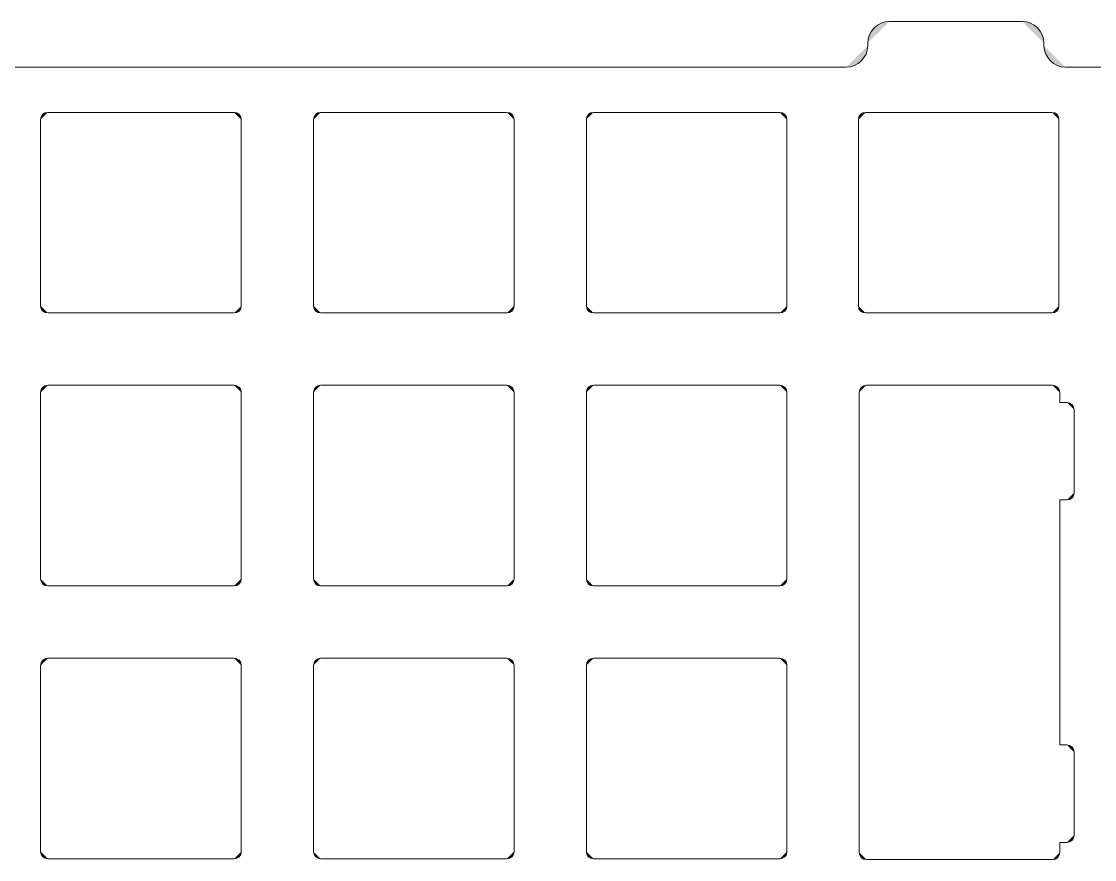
# Model space of a CAD drawing. Extents: x 173 to 988, y 261 to 653.
# Drawn here: x 340.8 to 553.2, y 486.9 to 652.7 of the extents above; entities that cross this region are included whole.
import ezdxf

# ---------------------------------------------------------------- set-up
doc = ezdxf.new("R2010")
doc.units = 0
doc.header["$MEASUREMENT"] = 0
doc.layers.add('Layer 1', color=7, linetype='Continuous', lineweight=0)

# ---------------------------------------------------------------- blocks, each defined once
blk = doc.blocks.new('Block_1')
at = {"layer": 'Layer 1', "true_color": 0x2f2d31, "transparency": 33554687}
h = blk.add_hatch(color=250, dxfattribs=at)
h.dxf.hatch_style = 2
edge = h.paths.add_edge_path()
edge.add_spline(control_points=[(512.56, 652.72), (510.29, 652.72), (508.31, 650.73), (508.31, 648.47)], knot_values=[0, 0, 0, 0, 1, 1, 1, 1], degree=3, periodic=0)
edge.add_line((508.31, 648.47), (512.56, 652.72))
h = blk.add_hatch(color=250, dxfattribs=at)
h.dxf.hatch_style = 2
edge = h.paths.add_edge_path()
edge.add_spline(control_points=[(538.92, 652.72), (538.92, 652.72), (512.56, 652.72), (512.56, 652.72)], knot_values=[0, 0, 0, 0, 1, 1, 1, 1], degree=3, periodic=0)
edge.add_line((512.56, 652.72), (538.92, 652.72))
h = blk.add_hatch(color=250, dxfattribs=at)
h.dxf.hatch_style = 2
edge = h.paths.add_edge_path()
edge.add_spline(control_points=[(543.17, 648.47), (543.17, 650.73), (541.19, 652.72), (538.92, 652.72)], knot_values=[0, 0, 0, 0, 1, 1, 1, 1], degree=3, periodic=0)
edge.add_line((538.92, 652.72), (543.17, 648.47))
h = blk.add_hatch(color=250, dxfattribs=at)
h.dxf.hatch_style = 2
edge = h.paths.add_edge_path()
edge.add_spline(control_points=[(504.05, 643.65), (506.32, 643.65), (508.31, 645.63), (508.31, 647.9)], knot_values=[0, 0, 0, 0, 1, 1, 1, 1], degree=3, periodic=0)
edge.add_line((508.31, 647.9), (504.05, 643.65))
h = blk.add_hatch(color=250, dxfattribs=at)
h.dxf.hatch_style = 2
edge = h.paths.add_edge_path()
edge.add_spline(control_points=[(508.31, 648.47), (508.31, 648.47), (508.31, 647.9), (508.31, 647.9)], knot_values=[0, 0, 0, 0, 1, 1, 1, 1], degree=3, periodic=0)
edge.add_line((508.31, 647.9), (508.31, 648.47))
h = blk.add_hatch(color=250, dxfattribs=at)
h.dxf.hatch_style = 2
edge = h.paths.add_edge_path()
edge.add_spline(control_points=[(543.17, 647.9), (543.17, 647.9), (543.17, 648.47), (543.17, 648.47)], knot_values=[0, 0, 0, 0, 1, 1, 1, 1], degree=3, periodic=0)
edge.add_line((543.17, 648.47), (543.17, 647.9))
h = blk.add_hatch(color=250, dxfattribs=at)
h.dxf.hatch_style = 2
edge = h.paths.add_edge_path()
edge.add_spline(control_points=[(543.17, 647.9), (543.17, 645.63), (545.16, 643.65), (547.42, 643.65)], knot_values=[0, 0, 0, 0, 1, 1, 1, 1], degree=3, periodic=0)
edge.add_line((547.42, 643.65), (543.17, 647.9))
at = {"layer": 'Layer 1', "color": 250, "lineweight": 20, "true_color": 0x2f2d31}
for points in [[(512.56, 652.72), (510.29, 652.72), (508.31, 650.73), (508.31, 648.47)], [(538.92, 652.72), (538.92, 652.72), (512.56, 652.72), (512.56, 652.72)], [(543.17, 648.47), (543.17, 650.73), (541.19, 652.72), (538.92, 652.72)], [(504.05, 643.65), (506.32, 643.65), (508.31, 645.63), (508.31, 647.9)], [(508.31, 648.47), (508.31, 648.47), (508.31, 647.9), (508.31, 647.9)], [(543.17, 647.9), (543.17, 647.9), (543.17, 648.47), (543.17, 648.47)], [(543.17, 647.9), (543.17, 645.63), (545.16, 643.65), (547.42, 643.65)]]:
    blk.add_open_spline(points, degree=3, dxfattribs=at)
blk = doc.blocks.new('Block_2')
at = {"layer": 'Layer 1', "true_color": 0x2f2d31, "transparency": 33554687}
h = blk.add_hatch(color=250, dxfattribs=at)
h.dxf.hatch_style = 2
edge = h.paths.add_edge_path()
edge.add_spline(control_points=[(398.63, 633.3), (398.63, 634.15), (399.19, 634.72), (400.04, 634.72)], knot_values=[0, 0, 0, 0, 1, 1, 1, 1], degree=3, periodic=0)
edge.add_line((400.04, 634.72), (398.63, 633.3))
h = blk.add_hatch(color=250, dxfattribs=at)
h.dxf.hatch_style = 2
edge = h.paths.add_edge_path()
edge.add_spline(control_points=[(400.04, 634.72), (400.04, 634.72), (436.89, 634.72), (436.89, 634.72)], knot_values=[0, 0, 0, 0, 1, 1, 1, 1], degree=3, periodic=0)
edge.add_line((436.89, 634.72), (400.04, 634.72))
h = blk.add_hatch(color=250, dxfattribs=at)
h.dxf.hatch_style = 2
edge = h.paths.add_edge_path()
edge.add_spline(control_points=[(506.47, 633.3), (506.47, 634.15), (507.03, 634.72), (507.88, 634.72)], knot_values=[0, 0, 0, 0, 1, 1, 1, 1], degree=3, periodic=0)
edge.add_line((507.88, 634.72), (506.47, 633.3))
h = blk.add_hatch(color=250, dxfattribs=at)
h.dxf.hatch_style = 2
edge = h.paths.add_edge_path()
edge.add_spline(control_points=[(506.47, 596.45), (506.47, 596.45), (506.47, 633.3), (506.47, 633.3)], knot_values=[0, 0, 0, 0, 1, 1, 1, 1], degree=3, periodic=0)
edge.add_line((506.47, 633.3), (506.47, 596.45))
h = blk.add_hatch(color=250, dxfattribs=at)
h.dxf.hatch_style = 2
edge = h.paths.add_edge_path()
edge.add_spline(control_points=[(454.04, 595.04), (453.18, 595.04), (452.62, 595.6), (452.62, 596.45)], knot_values=[0, 0, 0, 0, 1, 1, 1, 1], degree=3, periodic=0)
edge.add_line((452.62, 596.45), (454.04, 595.04))
h = blk.add_hatch(color=250, dxfattribs=at)
h.dxf.hatch_style = 2
edge = h.paths.add_edge_path()
edge.add_spline(control_points=[(382.9, 580.73), (383.75, 580.73), (384.32, 580.16), (384.32, 579.31)], knot_values=[0, 0, 0, 0, 1, 1, 1, 1], degree=3, periodic=0)
edge.add_line((384.32, 579.31), (382.9, 580.73))
h = blk.add_hatch(color=250, dxfattribs=at)
h.dxf.hatch_style = 2
edge = h.paths.add_edge_path()
edge.add_spline(control_points=[(490.89, 580.73), (491.74, 580.73), (492.3, 580.16), (492.3, 579.31)], knot_values=[0, 0, 0, 0, 1, 1, 1, 1], degree=3, periodic=0)
edge.add_line((492.3, 579.31), (490.89, 580.73))
h = blk.add_hatch(color=250, dxfattribs=at)
h.dxf.hatch_style = 2
edge = h.paths.add_edge_path()
edge.add_spline(control_points=[(506.61, 525.17), (506.61, 525.17), (506.61, 579.31), (506.61, 579.31)], knot_values=[0, 0, 0, 0, 1, 1, 1, 1], degree=3, periodic=0)
edge.add_line((506.61, 579.31), (506.61, 525.17))
h = blk.add_hatch(color=250, dxfattribs=at)
h.dxf.hatch_style = 2
edge = h.paths.add_edge_path()
edge.add_spline(control_points=[(546.3, 558.05), (546.3, 558.05), (546.3, 509.58), (546.3, 509.58)], knot_values=[0, 0, 0, 0, 1, 1, 1, 1], degree=3, periodic=0)
edge.add_line((546.3, 509.58), (546.3, 558.05))
h = blk.add_hatch(color=250, dxfattribs=at)
h.dxf.hatch_style = 2
edge = h.paths.add_edge_path()
edge.add_spline(control_points=[(384.32, 542.46), (384.32, 541.61), (383.75, 541.04), (382.9, 541.04)], knot_values=[0, 0, 0, 0, 1, 1, 1, 1], degree=3, periodic=0)
edge.add_line((382.9, 541.04), (384.32, 542.46))
h = blk.add_hatch(color=250, dxfattribs=at)
h.dxf.hatch_style = 2
edge = h.paths.add_edge_path()
edge.add_spline(control_points=[(452.62, 525.32), (452.62, 526.17), (453.18, 526.73), (454.04, 526.73)], knot_values=[0, 0, 0, 0, 1, 1, 1, 1], degree=3, periodic=0)
edge.add_line((454.04, 526.73), (452.62, 525.32))
h = blk.add_hatch(color=250, dxfattribs=at)
h.dxf.hatch_style = 2
edge = h.paths.add_edge_path()
edge.add_spline(control_points=[(452.62, 488.47), (452.62, 488.47), (452.62, 525.32), (452.62, 525.32)], knot_values=[0, 0, 0, 0, 1, 1, 1, 1], degree=3, periodic=0)
edge.add_line((452.62, 525.32), (452.62, 488.47))
h = blk.add_hatch(color=250, dxfattribs=at)
h.dxf.hatch_style = 2
edge = h.paths.add_edge_path()
edge.add_spline(control_points=[(547.72, 509.58), (548.57, 509.58), (549.13, 509.01), (549.13, 508.16)], knot_values=[0, 0, 0, 0, 1, 1, 1, 1], degree=3, periodic=0)
edge.add_line((549.13, 508.16), (547.72, 509.58))
h = blk.add_hatch(color=250, dxfattribs=at)
h.dxf.hatch_style = 2
edge = h.paths.add_edge_path()
edge.add_spline(control_points=[(400.04, 487.05), (399.19, 487.05), (398.63, 487.62), (398.63, 488.47)], knot_values=[0, 0, 0, 0, 1, 1, 1, 1], degree=3, periodic=0)
edge.add_line((398.63, 488.47), (400.04, 487.05))
at = {"layer": 'Layer 1', "color": 250, "lineweight": 5, "true_color": 0x2f2d31}
for points in [[(398.63, 633.3), (398.63, 634.15), (399.19, 634.72), (400.04, 634.72)], [(400.04, 634.72), (400.04, 634.72), (436.89, 634.72), (436.89, 634.72)], [(506.47, 633.3), (506.47, 634.15), (507.03, 634.72), (507.88, 634.72)], [(506.47, 596.45), (506.47, 596.45), (506.47, 633.3), (506.47, 633.3)], [(454.04, 595.04), (453.18, 595.04), (452.62, 595.6), (452.62, 596.45)], [(382.9, 580.73), (383.75, 580.73), (384.32, 580.16), (384.32, 579.31)], [(490.89, 580.73), (491.74, 580.73), (492.3, 580.16), (492.3, 579.31)], [(506.61, 525.17), (506.61, 525.17), (506.61, 579.31), (506.61, 579.31)], [(546.3, 558.05), (546.3, 558.05), (546.3, 509.58), (546.3, 509.58)], [(384.32, 542.46), (384.32, 541.61), (383.75, 541.04), (382.9, 541.04)], [(452.62, 525.32), (452.62, 526.17), (453.18, 526.73), (454.04, 526.73)], [(452.62, 488.47), (452.62, 488.47), (452.62, 525.32), (452.62, 525.32)], [(547.72, 509.58), (548.57, 509.58), (549.13, 509.01), (549.13, 508.16)], [(400.04, 487.05), (399.19, 487.05), (398.63, 487.62), (398.63, 488.47)]]:
    blk.add_open_spline(points, degree=3, dxfattribs=at)
blk = doc.blocks.new('Block_3')
at = {"layer": 'Layer 1', "true_color": 0x2f2d31, "transparency": 33554687}
h = blk.add_hatch(color=250, dxfattribs=at)
h.dxf.hatch_style = 2
edge = h.paths.add_edge_path()
edge.add_spline(control_points=[(344.63, 633.3), (344.63, 634.15), (345.2, 634.72), (346.05, 634.72)], knot_values=[0, 0, 0, 0, 1, 1, 1, 1], degree=3, periodic=0)
edge.add_line((346.05, 634.72), (344.63, 633.3))
h = blk.add_hatch(color=250, dxfattribs=at)
h.dxf.hatch_style = 2
edge = h.paths.add_edge_path()
edge.add_spline(control_points=[(346.05, 634.72), (346.05, 634.72), (382.9, 634.72), (382.9, 634.72)], knot_values=[0, 0, 0, 0, 1, 1, 1, 1], degree=3, periodic=0)
edge.add_line((382.9, 634.72), (346.05, 634.72))
h = blk.add_hatch(color=250, dxfattribs=at)
h.dxf.hatch_style = 2
edge = h.paths.add_edge_path()
edge.add_spline(control_points=[(346.05, 595.04), (345.2, 595.04), (344.63, 595.6), (344.63, 596.45)], knot_values=[0, 0, 0, 0, 1, 1, 1, 1], degree=3, periodic=0)
edge.add_line((344.63, 596.45), (346.05, 595.04))
h = blk.add_hatch(color=250, dxfattribs=at)
h.dxf.hatch_style = 2
edge = h.paths.add_edge_path()
edge.add_spline(control_points=[(384.32, 596.45), (384.32, 595.6), (383.75, 595.04), (382.9, 595.04)], knot_values=[0, 0, 0, 0, 1, 1, 1, 1], degree=3, periodic=0)
edge.add_line((382.9, 595.04), (384.32, 596.45))
h = blk.add_hatch(color=250, dxfattribs=at)
h.dxf.hatch_style = 2
edge = h.paths.add_edge_path()
edge.add_spline(control_points=[(492.3, 596.45), (492.3, 595.6), (491.74, 595.04), (490.89, 595.04)], knot_values=[0, 0, 0, 0, 1, 1, 1, 1], degree=3, periodic=0)
edge.add_line((490.89, 595.04), (492.3, 596.45))
h = blk.add_hatch(color=250, dxfattribs=at)
h.dxf.hatch_style = 2
edge = h.paths.add_edge_path()
edge.add_spline(control_points=[(384.32, 579.31), (384.32, 579.31), (384.32, 542.46), (384.32, 542.46)], knot_values=[0, 0, 0, 0, 1, 1, 1, 1], degree=3, periodic=0)
edge.add_line((384.32, 542.46), (384.32, 579.31))
h = blk.add_hatch(color=250, dxfattribs=at)
h.dxf.hatch_style = 2
edge = h.paths.add_edge_path()
edge.add_spline(control_points=[(438.31, 579.31), (438.31, 579.31), (438.31, 542.46), (438.31, 542.46)], knot_values=[0, 0, 0, 0, 1, 1, 1, 1], degree=3, periodic=0)
edge.add_line((438.31, 542.46), (438.31, 579.31))
h = blk.add_hatch(color=250, dxfattribs=at)
h.dxf.hatch_style = 2
edge = h.paths.add_edge_path()
edge.add_spline(control_points=[(492.3, 579.31), (492.3, 579.31), (492.3, 542.46), (492.3, 542.46)], knot_values=[0, 0, 0, 0, 1, 1, 1, 1], degree=3, periodic=0)
edge.add_line((492.3, 542.46), (492.3, 579.31))
h = blk.add_hatch(color=250, dxfattribs=at)
h.dxf.hatch_style = 2
edge = h.paths.add_edge_path()
edge.add_spline(control_points=[(546.3, 579.31), (546.3, 579.31), (546.3, 577.33), (546.3, 577.33)], knot_values=[0, 0, 0, 0, 1, 1, 1, 1], degree=3, periodic=0)
edge.add_line((546.3, 577.33), (546.3, 579.31))
h = blk.add_hatch(color=250, dxfattribs=at)
h.dxf.hatch_style = 2
edge = h.paths.add_edge_path()
edge.add_spline(control_points=[(346.05, 541.04), (345.2, 541.04), (344.63, 541.61), (344.63, 542.46)], knot_values=[0, 0, 0, 0, 1, 1, 1, 1], degree=3, periodic=0)
edge.add_line((344.63, 542.46), (346.05, 541.04))
h = blk.add_hatch(color=250, dxfattribs=at)
h.dxf.hatch_style = 2
edge = h.paths.add_edge_path()
edge.add_spline(control_points=[(454.04, 541.04), (453.18, 541.04), (452.62, 541.61), (452.62, 542.46)], knot_values=[0, 0, 0, 0, 1, 1, 1, 1], degree=3, periodic=0)
edge.add_line((452.62, 542.46), (454.04, 541.04))
h = blk.add_hatch(color=250, dxfattribs=at)
h.dxf.hatch_style = 2
edge = h.paths.add_edge_path()
edge.add_spline(control_points=[(346.05, 526.73), (346.05, 526.73), (382.9, 526.73), (382.9, 526.73)], knot_values=[0, 0, 0, 0, 1, 1, 1, 1], degree=3, periodic=0)
edge.add_line((382.9, 526.73), (346.05, 526.73))
h = blk.add_hatch(color=250, dxfattribs=at)
h.dxf.hatch_style = 2
edge = h.paths.add_edge_path()
edge.add_spline(control_points=[(382.9, 526.73), (383.75, 526.73), (384.32, 526.17), (384.32, 525.32)], knot_values=[0, 0, 0, 0, 1, 1, 1, 1], degree=3, periodic=0)
edge.add_line((384.32, 525.32), (382.9, 526.73))
h = blk.add_hatch(color=250, dxfattribs=at)
h.dxf.hatch_style = 2
edge = h.paths.add_edge_path()
edge.add_spline(control_points=[(398.63, 488.47), (398.63, 488.47), (398.63, 525.32), (398.63, 525.32)], knot_values=[0, 0, 0, 0, 1, 1, 1, 1], degree=3, periodic=0)
edge.add_line((398.63, 525.32), (398.63, 488.47))
h = blk.add_hatch(color=250, dxfattribs=at)
h.dxf.hatch_style = 2
edge = h.paths.add_edge_path()
edge.add_spline(control_points=[(492.3, 525.32), (492.3, 525.32), (492.3, 488.47), (492.3, 488.47)], knot_values=[0, 0, 0, 0, 1, 1, 1, 1], degree=3, periodic=0)
edge.add_line((492.3, 488.47), (492.3, 525.32))
h = blk.add_hatch(color=250, dxfattribs=at)
h.dxf.hatch_style = 2
edge = h.paths.add_edge_path()
edge.add_spline(control_points=[(454.04, 487.05), (453.18, 487.05), (452.62, 487.62), (452.62, 488.47)], knot_values=[0, 0, 0, 0, 1, 1, 1, 1], degree=3, periodic=0)
edge.add_line((452.62, 488.47), (454.04, 487.05))
h = blk.add_hatch(color=250, dxfattribs=at)
h.dxf.hatch_style = 2
edge = h.paths.add_edge_path()
edge.add_spline(control_points=[(492.3, 488.47), (492.3, 487.62), (491.74, 487.05), (490.89, 487.05)], knot_values=[0, 0, 0, 0, 1, 1, 1, 1], degree=3, periodic=0)
edge.add_line((490.89, 487.05), (492.3, 488.47))
h = blk.add_hatch(color=250, dxfattribs=at)
h.dxf.hatch_style = 2
edge = h.paths.add_edge_path()
edge.add_spline(control_points=[(436.89, 487.05), (436.89, 487.05), (400.04, 487.05), (400.04, 487.05)], knot_values=[0, 0, 0, 0, 1, 1, 1, 1], degree=3, periodic=0)
edge.add_line((400.04, 487.05), (436.89, 487.05))
h = blk.add_hatch(color=250, dxfattribs=at)
h.dxf.hatch_style = 2
edge = h.paths.add_edge_path()
edge.add_spline(control_points=[(546.3, 488.32), (546.3, 487.47), (545.73, 486.9), (544.88, 486.9)], knot_values=[0, 0, 0, 0, 1, 1, 1, 1], degree=3, periodic=0)
edge.add_line((544.88, 486.9), (546.3, 488.32))
at = {"layer": 'Layer 1', "color": 250, "lineweight": 5, "true_color": 0x2f2d31}
for points in [[(344.63, 633.3), (344.63, 634.15), (345.2, 634.72), (346.05, 634.72)], [(346.05, 634.72), (346.05, 634.72), (382.9, 634.72), (382.9, 634.72)], [(346.05, 595.04), (345.2, 595.04), (344.63, 595.6), (344.63, 596.45)], [(384.32, 596.45), (384.32, 595.6), (383.75, 595.04), (382.9, 595.04)], [(492.3, 596.45), (492.3, 595.6), (491.74, 595.04), (490.89, 595.04)], [(384.32, 579.31), (384.32, 579.31), (384.32, 542.46), (384.32, 542.46)], [(438.31, 579.31), (438.31, 579.31), (438.31, 542.46), (438.31, 542.46)], [(492.3, 579.31), (492.3, 579.31), (492.3, 542.46), (492.3, 542.46)], [(546.3, 579.31), (546.3, 579.31), (546.3, 577.33), (546.3, 577.33)], [(346.05, 541.04), (345.2, 541.04), (344.63, 541.61), (344.63, 542.46)], [(454.04, 541.04), (453.18, 541.04), (452.62, 541.61), (452.62, 542.46)], [(346.05, 526.73), (346.05, 526.73), (382.9, 526.73), (382.9, 526.73)], [(382.9, 526.73), (383.75, 526.73), (384.32, 526.17), (384.32, 525.32)], [(398.63, 488.47), (398.63, 488.47), (398.63, 525.32), (398.63, 525.32)], [(492.3, 525.32), (492.3, 525.32), (492.3, 488.47), (492.3, 488.47)], [(454.04, 487.05), (453.18, 487.05), (452.62, 487.62), (452.62, 488.47)], [(492.3, 488.47), (492.3, 487.62), (491.74, 487.05), (490.89, 487.05)], [(436.89, 487.05), (436.89, 487.05), (400.04, 487.05), (400.04, 487.05)], [(546.3, 488.32), (546.3, 487.47), (545.73, 486.9), (544.88, 486.9)]]:
    blk.add_open_spline(points, degree=3, dxfattribs=at)
blk = doc.blocks.new('Block_4')
at = {"layer": 'Layer 1', "true_color": 0x2f2d31, "transparency": 33554687}
h = blk.add_hatch(color=250, dxfattribs=at)
h.dxf.hatch_style = 2
edge = h.paths.add_edge_path()
edge.add_spline(control_points=[(436.89, 634.72), (437.74, 634.72), (438.31, 634.15), (438.31, 633.3)], knot_values=[0, 0, 0, 0, 1, 1, 1, 1], degree=3, periodic=0)
edge.add_line((438.31, 633.3), (436.89, 634.72))
h = blk.add_hatch(color=250, dxfattribs=at)
h.dxf.hatch_style = 2
edge = h.paths.add_edge_path()
edge.add_spline(control_points=[(507.88, 595.04), (507.03, 595.04), (506.47, 595.6), (506.47, 596.45)], knot_values=[0, 0, 0, 0, 1, 1, 1, 1], degree=3, periodic=0)
edge.add_line((506.47, 596.45), (507.88, 595.04))
h = blk.add_hatch(color=250, dxfattribs=at)
h.dxf.hatch_style = 2
edge = h.paths.add_edge_path()
edge.add_spline(control_points=[(400.04, 580.73), (400.04, 580.73), (436.89, 580.73), (436.89, 580.73)], knot_values=[0, 0, 0, 0, 1, 1, 1, 1], degree=3, periodic=0)
edge.add_line((436.89, 580.73), (400.04, 580.73))
h = blk.add_hatch(color=250, dxfattribs=at)
h.dxf.hatch_style = 2
edge = h.paths.add_edge_path()
edge.add_spline(control_points=[(436.89, 580.73), (437.74, 580.73), (438.31, 580.16), (438.31, 579.31)], knot_values=[0, 0, 0, 0, 1, 1, 1, 1], degree=3, periodic=0)
edge.add_line((438.31, 579.31), (436.89, 580.73))
h = blk.add_hatch(color=250, dxfattribs=at)
h.dxf.hatch_style = 2
edge = h.paths.add_edge_path()
edge.add_spline(control_points=[(546.3, 490.3), (546.3, 490.3), (546.3, 488.32), (546.3, 488.32)], knot_values=[0, 0, 0, 0, 1, 1, 1, 1], degree=3, periodic=0)
edge.add_line((546.3, 488.32), (546.3, 490.3))
at = {"layer": 'Layer 1', "color": 250, "lineweight": 5, "true_color": 0x2f2d31}
for points in [[(436.89, 634.72), (437.74, 634.72), (438.31, 634.15), (438.31, 633.3)], [(507.88, 595.04), (507.03, 595.04), (506.47, 595.6), (506.47, 596.45)], [(400.04, 580.73), (400.04, 580.73), (436.89, 580.73), (436.89, 580.73)], [(436.89, 580.73), (437.74, 580.73), (438.31, 580.16), (438.31, 579.31)], [(546.3, 490.3), (546.3, 490.3), (546.3, 488.32), (546.3, 488.32)]]:
    blk.add_open_spline(points, degree=3, dxfattribs=at)
blk = doc.blocks.new('Block_5')
at = {"layer": 'Layer 1', "true_color": 0x2f2d31, "transparency": 33554687}
h = blk.add_hatch(color=250, dxfattribs=at)
h.dxf.hatch_style = 2
edge = h.paths.add_edge_path()
edge.add_spline(control_points=[(983.39, 643.65), (983.39, 643.65), (547.42, 643.65), (547.42, 643.65)], knot_values=[0, 0, 0, 0, 1, 1, 1, 1], degree=3, periodic=0)
edge.add_line((547.42, 643.65), (983.39, 643.65))
at = {"layer": 'Layer 1', "color": 250, "lineweight": 20, "true_color": 0x2f2d31}
blk.add_open_spline([(983.39, 643.65), (983.39, 643.65), (547.42, 643.65), (547.42, 643.65)], degree=3, dxfattribs=at)
blk = doc.blocks.new('Block_6')
at = {"layer": 'Layer 1', "true_color": 0x2f2d31, "transparency": 33554687}
h = blk.add_hatch(color=250, dxfattribs=at)
h.dxf.hatch_style = 2
edge = h.paths.add_edge_path()
edge.add_spline(control_points=[(344.63, 596.45), (344.63, 596.45), (344.63, 633.3), (344.63, 633.3)], knot_values=[0, 0, 0, 0, 1, 1, 1, 1], degree=3, periodic=0)
edge.add_line((344.63, 633.3), (344.63, 596.45))
h = blk.add_hatch(color=250, dxfattribs=at)
h.dxf.hatch_style = 2
edge = h.paths.add_edge_path()
edge.add_spline(control_points=[(384.32, 633.3), (384.32, 633.3), (384.32, 596.45), (384.32, 596.45)], knot_values=[0, 0, 0, 0, 1, 1, 1, 1], degree=3, periodic=0)
edge.add_line((384.32, 596.45), (384.32, 633.3))
h = blk.add_hatch(color=250, dxfattribs=at)
h.dxf.hatch_style = 2
edge = h.paths.add_edge_path()
edge.add_spline(control_points=[(452.62, 633.3), (452.62, 634.15), (453.18, 634.72), (454.04, 634.72)], knot_values=[0, 0, 0, 0, 1, 1, 1, 1], degree=3, periodic=0)
edge.add_line((454.04, 634.72), (452.62, 633.3))
h = blk.add_hatch(color=250, dxfattribs=at)
h.dxf.hatch_style = 2
edge = h.paths.add_edge_path()
edge.add_spline(control_points=[(492.3, 633.3), (492.3, 633.3), (492.3, 596.45), (492.3, 596.45)], knot_values=[0, 0, 0, 0, 1, 1, 1, 1], degree=3, periodic=0)
edge.add_line((492.3, 596.45), (492.3, 633.3))
h = blk.add_hatch(color=250, dxfattribs=at)
h.dxf.hatch_style = 2
edge = h.paths.add_edge_path()
edge.add_spline(control_points=[(507.88, 634.72), (507.88, 634.72), (544.73, 634.72), (544.73, 634.72)], knot_values=[0, 0, 0, 0, 1, 1, 1, 1], degree=3, periodic=0)
edge.add_line((544.73, 634.72), (507.88, 634.72))
h = blk.add_hatch(color=250, dxfattribs=at)
h.dxf.hatch_style = 2
edge = h.paths.add_edge_path()
edge.add_spline(control_points=[(382.9, 595.04), (382.9, 595.04), (346.05, 595.04), (346.05, 595.04)], knot_values=[0, 0, 0, 0, 1, 1, 1, 1], degree=3, periodic=0)
edge.add_line((346.05, 595.04), (382.9, 595.04))
h = blk.add_hatch(color=250, dxfattribs=at)
h.dxf.hatch_style = 2
edge = h.paths.add_edge_path()
edge.add_spline(control_points=[(438.31, 596.45), (438.31, 595.6), (437.74, 595.04), (436.89, 595.04)], knot_values=[0, 0, 0, 0, 1, 1, 1, 1], degree=3, periodic=0)
edge.add_line((436.89, 595.04), (438.31, 596.45))
h = blk.add_hatch(color=250, dxfattribs=at)
h.dxf.hatch_style = 2
edge = h.paths.add_edge_path()
edge.add_spline(control_points=[(344.63, 579.31), (344.63, 580.16), (345.2, 580.73), (346.05, 580.73)], knot_values=[0, 0, 0, 0, 1, 1, 1, 1], degree=3, periodic=0)
edge.add_line((346.05, 580.73), (344.63, 579.31))
h = blk.add_hatch(color=250, dxfattribs=at)
h.dxf.hatch_style = 2
edge = h.paths.add_edge_path()
edge.add_spline(control_points=[(398.63, 579.31), (398.63, 580.16), (399.19, 580.73), (400.04, 580.73)], knot_values=[0, 0, 0, 0, 1, 1, 1, 1], degree=3, periodic=0)
edge.add_line((400.04, 580.73), (398.63, 579.31))
h = blk.add_hatch(color=250, dxfattribs=at)
h.dxf.hatch_style = 2
edge = h.paths.add_edge_path()
edge.add_spline(control_points=[(344.63, 542.46), (344.63, 542.46), (344.63, 579.31), (344.63, 579.31)], knot_values=[0, 0, 0, 0, 1, 1, 1, 1], degree=3, periodic=0)
edge.add_line((344.63, 579.31), (344.63, 542.46))
h = blk.add_hatch(color=250, dxfattribs=at)
h.dxf.hatch_style = 2
edge = h.paths.add_edge_path()
edge.add_spline(control_points=[(547.72, 558.05), (547.72, 558.05), (546.3, 558.05), (546.3, 558.05)], knot_values=[0, 0, 0, 0, 1, 1, 1, 1], degree=3, periodic=0)
edge.add_line((546.3, 558.05), (547.72, 558.05))
h = blk.add_hatch(color=250, dxfattribs=at)
h.dxf.hatch_style = 2
edge = h.paths.add_edge_path()
edge.add_spline(control_points=[(492.3, 542.46), (492.3, 541.61), (491.74, 541.04), (490.89, 541.04)], knot_values=[0, 0, 0, 0, 1, 1, 1, 1], degree=3, periodic=0)
edge.add_line((490.89, 541.04), (492.3, 542.46))
h = blk.add_hatch(color=250, dxfattribs=at)
h.dxf.hatch_style = 2
edge = h.paths.add_edge_path()
edge.add_spline(control_points=[(382.9, 541.04), (382.9, 541.04), (346.05, 541.04), (346.05, 541.04)], knot_values=[0, 0, 0, 0, 1, 1, 1, 1], degree=3, periodic=0)
edge.add_line((346.05, 541.04), (382.9, 541.04))
h = blk.add_hatch(color=250, dxfattribs=at)
h.dxf.hatch_style = 2
edge = h.paths.add_edge_path()
edge.add_spline(control_points=[(436.89, 541.04), (436.89, 541.04), (400.04, 541.04), (400.04, 541.04)], knot_values=[0, 0, 0, 0, 1, 1, 1, 1], degree=3, periodic=0)
edge.add_line((400.04, 541.04), (436.89, 541.04))
h = blk.add_hatch(color=250, dxfattribs=at)
h.dxf.hatch_style = 2
edge = h.paths.add_edge_path()
edge.add_spline(control_points=[(490.89, 541.04), (490.89, 541.04), (454.04, 541.04), (454.04, 541.04)], knot_values=[0, 0, 0, 0, 1, 1, 1, 1], degree=3, periodic=0)
edge.add_line((454.04, 541.04), (490.89, 541.04))
h = blk.add_hatch(color=250, dxfattribs=at)
h.dxf.hatch_style = 2
edge = h.paths.add_edge_path()
edge.add_spline(control_points=[(398.63, 525.32), (398.63, 526.17), (399.19, 526.73), (400.04, 526.73)], knot_values=[0, 0, 0, 0, 1, 1, 1, 1], degree=3, periodic=0)
edge.add_line((400.04, 526.73), (398.63, 525.32))
h = blk.add_hatch(color=250, dxfattribs=at)
h.dxf.hatch_style = 2
edge = h.paths.add_edge_path()
edge.add_spline(control_points=[(344.63, 488.47), (344.63, 488.47), (344.63, 525.32), (344.63, 525.32)], knot_values=[0, 0, 0, 0, 1, 1, 1, 1], degree=3, periodic=0)
edge.add_line((344.63, 525.32), (344.63, 488.47))
h = blk.add_hatch(color=250, dxfattribs=at)
h.dxf.hatch_style = 2
edge = h.paths.add_edge_path()
edge.add_spline(control_points=[(384.32, 525.32), (384.32, 525.32), (384.32, 488.47), (384.32, 488.47)], knot_values=[0, 0, 0, 0, 1, 1, 1, 1], degree=3, periodic=0)
edge.add_line((384.32, 488.47), (384.32, 525.32))
h = blk.add_hatch(color=250, dxfattribs=at)
h.dxf.hatch_style = 2
edge = h.paths.add_edge_path()
edge.add_spline(control_points=[(506.61, 488.32), (506.61, 488.32), (506.61, 525.17), (506.61, 525.17)], knot_values=[0, 0, 0, 0, 1, 1, 1, 1], degree=3, periodic=0)
edge.add_line((506.61, 525.17), (506.61, 488.32))
h = blk.add_hatch(color=250, dxfattribs=at)
h.dxf.hatch_style = 2
edge = h.paths.add_edge_path()
edge.add_spline(control_points=[(547.72, 490.3), (547.72, 490.3), (546.3, 490.3), (546.3, 490.3)], knot_values=[0, 0, 0, 0, 1, 1, 1, 1], degree=3, periodic=0)
edge.add_line((546.3, 490.3), (547.72, 490.3))
h = blk.add_hatch(color=250, dxfattribs=at)
h.dxf.hatch_style = 2
edge = h.paths.add_edge_path()
edge.add_spline(control_points=[(490.89, 487.05), (490.89, 487.05), (454.04, 487.05), (454.04, 487.05)], knot_values=[0, 0, 0, 0, 1, 1, 1, 1], degree=3, periodic=0)
edge.add_line((454.04, 487.05), (490.89, 487.05))
at = {"layer": 'Layer 1', "color": 250, "lineweight": 5, "true_color": 0x2f2d31}
for points in [[(344.63, 596.45), (344.63, 596.45), (344.63, 633.3), (344.63, 633.3)], [(384.32, 633.3), (384.32, 633.3), (384.32, 596.45), (384.32, 596.45)], [(452.62, 633.3), (452.62, 634.15), (453.18, 634.72), (454.04, 634.72)], [(492.3, 633.3), (492.3, 633.3), (492.3, 596.45), (492.3, 596.45)], [(507.88, 634.72), (507.88, 634.72), (544.73, 634.72), (544.73, 634.72)], [(382.9, 595.04), (382.9, 595.04), (346.05, 595.04), (346.05, 595.04)], [(438.31, 596.45), (438.31, 595.6), (437.74, 595.04), (436.89, 595.04)], [(344.63, 579.31), (344.63, 580.16), (345.2, 580.73), (346.05, 580.73)], [(398.63, 579.31), (398.63, 580.16), (399.19, 580.73), (400.04, 580.73)], [(344.63, 542.46), (344.63, 542.46), (344.63, 579.31), (344.63, 579.31)], [(547.72, 558.05), (547.72, 558.05), (546.3, 558.05), (546.3, 558.05)], [(492.3, 542.46), (492.3, 541.61), (491.74, 541.04), (490.89, 541.04)], [(382.9, 541.04), (382.9, 541.04), (346.05, 541.04), (346.05, 541.04)], [(436.89, 541.04), (436.89, 541.04), (400.04, 541.04), (400.04, 541.04)], [(490.89, 541.04), (490.89, 541.04), (454.04, 541.04), (454.04, 541.04)], [(398.63, 525.32), (398.63, 526.17), (399.19, 526.73), (400.04, 526.73)], [(344.63, 488.47), (344.63, 488.47), (344.63, 525.32), (344.63, 525.32)], [(384.32, 525.32), (384.32, 525.32), (384.32, 488.47), (384.32, 488.47)], [(506.61, 488.32), (506.61, 488.32), (506.61, 525.17), (506.61, 525.17)], [(547.72, 490.3), (547.72, 490.3), (546.3, 490.3), (546.3, 490.3)], [(490.89, 487.05), (490.89, 487.05), (454.04, 487.05), (454.04, 487.05)]]:
    blk.add_open_spline(points, degree=3, dxfattribs=at)
blk = doc.blocks.new('Block_7')
at = {"layer": 'Layer 1', "true_color": 0x2f2d31, "transparency": 33554687}
h = blk.add_hatch(color=250, dxfattribs=at)
h.dxf.hatch_style = 2
edge = h.paths.add_edge_path()
edge.add_spline(control_points=[(452.62, 579.31), (452.62, 580.16), (453.18, 580.73), (454.04, 580.73)], knot_values=[0, 0, 0, 0, 1, 1, 1, 1], degree=3, periodic=0)
edge.add_line((454.04, 580.73), (452.62, 579.31))
h = blk.add_hatch(color=250, dxfattribs=at)
h.dxf.hatch_style = 2
edge = h.paths.add_edge_path()
edge.add_spline(control_points=[(549.13, 559.47), (549.13, 558.62), (548.57, 558.05), (547.72, 558.05)], knot_values=[0, 0, 0, 0, 1, 1, 1, 1], degree=3, periodic=0)
edge.add_line((547.72, 558.05), (549.13, 559.47))
h = blk.add_hatch(color=250, dxfattribs=at)
h.dxf.hatch_style = 2
edge = h.paths.add_edge_path()
edge.add_spline(control_points=[(344.63, 525.32), (344.63, 526.17), (345.2, 526.73), (346.05, 526.73)], knot_values=[0, 0, 0, 0, 1, 1, 1, 1], degree=3, periodic=0)
edge.add_line((346.05, 526.73), (344.63, 525.32))
h = blk.add_hatch(color=250, dxfattribs=at)
h.dxf.hatch_style = 2
edge = h.paths.add_edge_path()
edge.add_spline(control_points=[(438.31, 525.32), (438.31, 525.32), (438.31, 488.47), (438.31, 488.47)], knot_values=[0, 0, 0, 0, 1, 1, 1, 1], degree=3, periodic=0)
edge.add_line((438.31, 488.47), (438.31, 525.32))
h = blk.add_hatch(color=250, dxfattribs=at)
h.dxf.hatch_style = 2
edge = h.paths.add_edge_path()
edge.add_spline(control_points=[(549.13, 508.16), (549.13, 508.16), (549.13, 491.72), (549.13, 491.72)], knot_values=[0, 0, 0, 0, 1, 1, 1, 1], degree=3, periodic=0)
edge.add_line((549.13, 491.72), (549.13, 508.16))
h = blk.add_hatch(color=250, dxfattribs=at)
h.dxf.hatch_style = 2
edge = h.paths.add_edge_path()
edge.add_spline(control_points=[(438.31, 488.47), (438.31, 487.62), (437.74, 487.05), (436.89, 487.05)], knot_values=[0, 0, 0, 0, 1, 1, 1, 1], degree=3, periodic=0)
edge.add_line((436.89, 487.05), (438.31, 488.47))
h = blk.add_hatch(color=250, dxfattribs=at)
h.dxf.hatch_style = 2
edge = h.paths.add_edge_path()
edge.add_spline(control_points=[(508.03, 486.9), (507.18, 486.9), (506.61, 487.47), (506.61, 488.32)], knot_values=[0, 0, 0, 0, 1, 1, 1, 1], degree=3, periodic=0)
edge.add_line((506.61, 488.32), (508.03, 486.9))
at = {"layer": 'Layer 1', "color": 250, "lineweight": 5, "true_color": 0x2f2d31}
for points in [[(452.62, 579.31), (452.62, 580.16), (453.18, 580.73), (454.04, 580.73)], [(549.13, 559.47), (549.13, 558.62), (548.57, 558.05), (547.72, 558.05)], [(344.63, 525.32), (344.63, 526.17), (345.2, 526.73), (346.05, 526.73)], [(438.31, 525.32), (438.31, 525.32), (438.31, 488.47), (438.31, 488.47)], [(549.13, 508.16), (549.13, 508.16), (549.13, 491.72), (549.13, 491.72)], [(438.31, 488.47), (438.31, 487.62), (437.74, 487.05), (436.89, 487.05)], [(508.03, 486.9), (507.18, 486.9), (506.61, 487.47), (506.61, 488.32)]]:
    blk.add_open_spline(points, degree=3, dxfattribs=at)
blk = doc.blocks.new('Block_8')
at = {"layer": 'Layer 1', "true_color": 0x2f2d31, "transparency": 33554687}
h = blk.add_hatch(color=250, dxfattribs=at)
h.dxf.hatch_style = 2
edge = h.paths.add_edge_path()
edge.add_spline(control_points=[(506.61, 579.31), (506.61, 580.16), (507.18, 580.73), (508.03, 580.73)], knot_values=[0, 0, 0, 0, 1, 1, 1, 1], degree=3, periodic=0)
edge.add_line((508.03, 580.73), (506.61, 579.31))
h = blk.add_hatch(color=250, dxfattribs=at)
h.dxf.hatch_style = 2
edge = h.paths.add_edge_path()
edge.add_spline(control_points=[(398.63, 542.46), (398.63, 542.46), (398.63, 579.31), (398.63, 579.31)], knot_values=[0, 0, 0, 0, 1, 1, 1, 1], degree=3, periodic=0)
edge.add_line((398.63, 579.31), (398.63, 542.46))
h = blk.add_hatch(color=250, dxfattribs=at)
h.dxf.hatch_style = 2
edge = h.paths.add_edge_path()
edge.add_spline(control_points=[(452.62, 542.46), (452.62, 542.46), (452.62, 579.31), (452.62, 579.31)], knot_values=[0, 0, 0, 0, 1, 1, 1, 1], degree=3, periodic=0)
edge.add_line((452.62, 579.31), (452.62, 542.46))
at = {"layer": 'Layer 1', "color": 250, "lineweight": 5, "true_color": 0x2f2d31}
for points in [[(506.61, 579.31), (506.61, 580.16), (507.18, 580.73), (508.03, 580.73)], [(398.63, 542.46), (398.63, 542.46), (398.63, 579.31), (398.63, 579.31)], [(452.62, 542.46), (452.62, 542.46), (452.62, 579.31), (452.62, 579.31)]]:
    blk.add_open_spline(points, degree=3, dxfattribs=at)
blk = doc.blocks.new('Block_9')
at = {"layer": 'Layer 1', "true_color": 0x2f2d31, "transparency": 33554687}
h = blk.add_hatch(color=250, dxfattribs=at)
h.dxf.hatch_style = 2
edge = h.paths.add_edge_path()
edge.add_spline(control_points=[(436.89, 595.04), (436.89, 595.04), (400.04, 595.04), (400.04, 595.04)], knot_values=[0, 0, 0, 0, 1, 1, 1, 1], degree=3, periodic=0)
edge.add_line((400.04, 595.04), (436.89, 595.04))
h = blk.add_hatch(color=250, dxfattribs=at)
h.dxf.hatch_style = 2
edge = h.paths.add_edge_path()
edge.add_spline(control_points=[(454.04, 580.73), (454.04, 580.73), (490.89, 580.73), (490.89, 580.73)], knot_values=[0, 0, 0, 0, 1, 1, 1, 1], degree=3, periodic=0)
edge.add_line((490.89, 580.73), (454.04, 580.73))
h = blk.add_hatch(color=250, dxfattribs=at)
h.dxf.hatch_style = 2
edge = h.paths.add_edge_path()
edge.add_spline(control_points=[(436.89, 526.73), (437.74, 526.73), (438.31, 526.17), (438.31, 525.32)], knot_values=[0, 0, 0, 0, 1, 1, 1, 1], degree=3, periodic=0)
edge.add_line((438.31, 525.32), (436.89, 526.73))
at = {"layer": 'Layer 1', "color": 250, "lineweight": 5, "true_color": 0x2f2d31}
for points in [[(436.89, 595.04), (436.89, 595.04), (400.04, 595.04), (400.04, 595.04)], [(454.04, 580.73), (454.04, 580.73), (490.89, 580.73), (490.89, 580.73)], [(436.89, 526.73), (437.74, 526.73), (438.31, 526.17), (438.31, 525.32)]]:
    blk.add_open_spline(points, degree=3, dxfattribs=at)
blk = doc.blocks.new('Block_10')
at = {"layer": 'Layer 1', "true_color": 0x2f2d31, "transparency": 33554687}
h = blk.add_hatch(color=250, dxfattribs=at)
h.dxf.hatch_style = 2
edge = h.paths.add_edge_path()
edge.add_spline(control_points=[(454.04, 634.72), (454.04, 634.72), (490.89, 634.72), (490.89, 634.72)], knot_values=[0, 0, 0, 0, 1, 1, 1, 1], degree=3, periodic=0)
edge.add_line((490.89, 634.72), (454.04, 634.72))
at = {"layer": 'Layer 1', "color": 250, "lineweight": 5, "true_color": 0x2f2d31}
blk.add_open_spline([(454.04, 634.72), (454.04, 634.72), (490.89, 634.72), (490.89, 634.72)], degree=3, dxfattribs=at)
blk = doc.blocks.new('Block_11')
at = {"layer": 'Layer 1', "true_color": 0x2f2d31, "transparency": 33554687}
h = blk.add_hatch(color=250, dxfattribs=at)
h.dxf.hatch_style = 2
edge = h.paths.add_edge_path()
edge.add_spline(control_points=[(382.9, 634.72), (383.75, 634.72), (384.32, 634.15), (384.32, 633.3)], knot_values=[0, 0, 0, 0, 1, 1, 1, 1], degree=3, periodic=0)
edge.add_line((384.32, 633.3), (382.9, 634.72))
h = blk.add_hatch(color=250, dxfattribs=at)
h.dxf.hatch_style = 2
edge = h.paths.add_edge_path()
edge.add_spline(control_points=[(398.63, 596.45), (398.63, 596.45), (398.63, 633.3), (398.63, 633.3)], knot_values=[0, 0, 0, 0, 1, 1, 1, 1], degree=3, periodic=0)
edge.add_line((398.63, 633.3), (398.63, 596.45))
h = blk.add_hatch(color=250, dxfattribs=at)
h.dxf.hatch_style = 2
edge = h.paths.add_edge_path()
edge.add_spline(control_points=[(438.31, 633.3), (438.31, 633.3), (438.31, 596.45), (438.31, 596.45)], knot_values=[0, 0, 0, 0, 1, 1, 1, 1], degree=3, periodic=0)
edge.add_line((438.31, 596.45), (438.31, 633.3))
h = blk.add_hatch(color=250, dxfattribs=at)
h.dxf.hatch_style = 2
edge = h.paths.add_edge_path()
edge.add_spline(control_points=[(452.62, 596.45), (452.62, 596.45), (452.62, 633.3), (452.62, 633.3)], knot_values=[0, 0, 0, 0, 1, 1, 1, 1], degree=3, periodic=0)
edge.add_line((452.62, 633.3), (452.62, 596.45))
h = blk.add_hatch(color=250, dxfattribs=at)
h.dxf.hatch_style = 2
edge = h.paths.add_edge_path()
edge.add_spline(control_points=[(490.89, 634.72), (491.74, 634.72), (492.3, 634.15), (492.3, 633.3)], knot_values=[0, 0, 0, 0, 1, 1, 1, 1], degree=3, periodic=0)
edge.add_line((492.3, 633.3), (490.89, 634.72))
h = blk.add_hatch(color=250, dxfattribs=at)
h.dxf.hatch_style = 2
edge = h.paths.add_edge_path()
edge.add_spline(control_points=[(544.73, 634.72), (545.58, 634.72), (546.15, 634.15), (546.15, 633.3)], knot_values=[0, 0, 0, 0, 1, 1, 1, 1], degree=3, periodic=0)
edge.add_line((546.15, 633.3), (544.73, 634.72))
h = blk.add_hatch(color=250, dxfattribs=at)
h.dxf.hatch_style = 2
edge = h.paths.add_edge_path()
edge.add_spline(control_points=[(546.15, 633.3), (546.15, 633.3), (546.15, 596.45), (546.15, 596.45)], knot_values=[0, 0, 0, 0, 1, 1, 1, 1], degree=3, periodic=0)
edge.add_line((546.15, 596.45), (546.15, 633.3))
h = blk.add_hatch(color=250, dxfattribs=at)
h.dxf.hatch_style = 2
edge = h.paths.add_edge_path()
edge.add_spline(control_points=[(400.04, 595.04), (399.19, 595.04), (398.63, 595.6), (398.63, 596.45)], knot_values=[0, 0, 0, 0, 1, 1, 1, 1], degree=3, periodic=0)
edge.add_line((398.63, 596.45), (400.04, 595.04))
h = blk.add_hatch(color=250, dxfattribs=at)
h.dxf.hatch_style = 2
edge = h.paths.add_edge_path()
edge.add_spline(control_points=[(490.89, 595.04), (490.89, 595.04), (454.04, 595.04), (454.04, 595.04)], knot_values=[0, 0, 0, 0, 1, 1, 1, 1], degree=3, periodic=0)
edge.add_line((454.04, 595.04), (490.89, 595.04))
h = blk.add_hatch(color=250, dxfattribs=at)
h.dxf.hatch_style = 2
edge = h.paths.add_edge_path()
edge.add_spline(control_points=[(544.73, 595.04), (544.73, 595.04), (507.88, 595.04), (507.88, 595.04)], knot_values=[0, 0, 0, 0, 1, 1, 1, 1], degree=3, periodic=0)
edge.add_line((507.88, 595.04), (544.73, 595.04))
h = blk.add_hatch(color=250, dxfattribs=at)
h.dxf.hatch_style = 2
edge = h.paths.add_edge_path()
edge.add_spline(control_points=[(546.15, 596.45), (546.15, 595.6), (545.58, 595.04), (544.73, 595.04)], knot_values=[0, 0, 0, 0, 1, 1, 1, 1], degree=3, periodic=0)
edge.add_line((544.73, 595.04), (546.15, 596.45))
h = blk.add_hatch(color=250, dxfattribs=at)
h.dxf.hatch_style = 2
edge = h.paths.add_edge_path()
edge.add_spline(control_points=[(346.05, 580.73), (346.05, 580.73), (382.9, 580.73), (382.9, 580.73)], knot_values=[0, 0, 0, 0, 1, 1, 1, 1], degree=3, periodic=0)
edge.add_line((382.9, 580.73), (346.05, 580.73))
h = blk.add_hatch(color=250, dxfattribs=at)
h.dxf.hatch_style = 2
edge = h.paths.add_edge_path()
edge.add_spline(control_points=[(508.03, 580.73), (508.03, 580.73), (544.88, 580.73), (544.88, 580.73)], knot_values=[0, 0, 0, 0, 1, 1, 1, 1], degree=3, periodic=0)
edge.add_line((544.88, 580.73), (508.03, 580.73))
h = blk.add_hatch(color=250, dxfattribs=at)
h.dxf.hatch_style = 2
edge = h.paths.add_edge_path()
edge.add_spline(control_points=[(544.88, 580.73), (545.73, 580.73), (546.3, 580.16), (546.3, 579.31)], knot_values=[0, 0, 0, 0, 1, 1, 1, 1], degree=3, periodic=0)
edge.add_line((546.3, 579.31), (544.88, 580.73))
h = blk.add_hatch(color=250, dxfattribs=at)
h.dxf.hatch_style = 2
edge = h.paths.add_edge_path()
edge.add_spline(control_points=[(546.3, 577.33), (546.3, 577.33), (547.72, 577.33), (547.72, 577.33)], knot_values=[0, 0, 0, 0, 1, 1, 1, 1], degree=3, periodic=0)
edge.add_line((547.72, 577.33), (546.3, 577.33))
h = blk.add_hatch(color=250, dxfattribs=at)
h.dxf.hatch_style = 2
edge = h.paths.add_edge_path()
edge.add_spline(control_points=[(547.72, 577.33), (548.57, 577.33), (549.13, 576.76), (549.13, 575.91)], knot_values=[0, 0, 0, 0, 1, 1, 1, 1], degree=3, periodic=0)
edge.add_line((549.13, 575.91), (547.72, 577.33))
h = blk.add_hatch(color=250, dxfattribs=at)
h.dxf.hatch_style = 2
edge = h.paths.add_edge_path()
edge.add_spline(control_points=[(549.13, 575.91), (549.13, 575.91), (549.13, 559.47), (549.13, 559.47)], knot_values=[0, 0, 0, 0, 1, 1, 1, 1], degree=3, periodic=0)
edge.add_line((549.13, 559.47), (549.13, 575.91))
h = blk.add_hatch(color=250, dxfattribs=at)
h.dxf.hatch_style = 2
edge = h.paths.add_edge_path()
edge.add_spline(control_points=[(400.04, 541.04), (399.19, 541.04), (398.63, 541.61), (398.63, 542.46)], knot_values=[0, 0, 0, 0, 1, 1, 1, 1], degree=3, periodic=0)
edge.add_line((398.63, 542.46), (400.04, 541.04))
h = blk.add_hatch(color=250, dxfattribs=at)
h.dxf.hatch_style = 2
edge = h.paths.add_edge_path()
edge.add_spline(control_points=[(438.31, 542.46), (438.31, 541.61), (437.74, 541.04), (436.89, 541.04)], knot_values=[0, 0, 0, 0, 1, 1, 1, 1], degree=3, periodic=0)
edge.add_line((436.89, 541.04), (438.31, 542.46))
h = blk.add_hatch(color=250, dxfattribs=at)
h.dxf.hatch_style = 2
edge = h.paths.add_edge_path()
edge.add_spline(control_points=[(400.04, 526.73), (400.04, 526.73), (436.89, 526.73), (436.89, 526.73)], knot_values=[0, 0, 0, 0, 1, 1, 1, 1], degree=3, periodic=0)
edge.add_line((436.89, 526.73), (400.04, 526.73))
h = blk.add_hatch(color=250, dxfattribs=at)
h.dxf.hatch_style = 2
edge = h.paths.add_edge_path()
edge.add_spline(control_points=[(454.04, 526.73), (454.04, 526.73), (490.89, 526.73), (490.89, 526.73)], knot_values=[0, 0, 0, 0, 1, 1, 1, 1], degree=3, periodic=0)
edge.add_line((490.89, 526.73), (454.04, 526.73))
h = blk.add_hatch(color=250, dxfattribs=at)
h.dxf.hatch_style = 2
edge = h.paths.add_edge_path()
edge.add_spline(control_points=[(490.89, 526.73), (491.74, 526.73), (492.3, 526.17), (492.3, 525.32)], knot_values=[0, 0, 0, 0, 1, 1, 1, 1], degree=3, periodic=0)
edge.add_line((492.3, 525.32), (490.89, 526.73))
h = blk.add_hatch(color=250, dxfattribs=at)
h.dxf.hatch_style = 2
edge = h.paths.add_edge_path()
edge.add_spline(control_points=[(546.3, 509.58), (546.3, 509.58), (547.72, 509.58), (547.72, 509.58)], knot_values=[0, 0, 0, 0, 1, 1, 1, 1], degree=3, periodic=0)
edge.add_line((547.72, 509.58), (546.3, 509.58))
h = blk.add_hatch(color=250, dxfattribs=at)
h.dxf.hatch_style = 2
edge = h.paths.add_edge_path()
edge.add_spline(control_points=[(549.13, 491.72), (549.13, 490.87), (548.57, 490.3), (547.72, 490.3)], knot_values=[0, 0, 0, 0, 1, 1, 1, 1], degree=3, periodic=0)
edge.add_line((547.72, 490.3), (549.13, 491.72))
h = blk.add_hatch(color=250, dxfattribs=at)
h.dxf.hatch_style = 2
edge = h.paths.add_edge_path()
edge.add_spline(control_points=[(346.05, 487.05), (345.2, 487.05), (344.63, 487.62), (344.63, 488.47)], knot_values=[0, 0, 0, 0, 1, 1, 1, 1], degree=3, periodic=0)
edge.add_line((344.63, 488.47), (346.05, 487.05))
h = blk.add_hatch(color=250, dxfattribs=at)
h.dxf.hatch_style = 2
edge = h.paths.add_edge_path()
edge.add_spline(control_points=[(384.32, 488.47), (384.32, 487.62), (383.75, 487.05), (382.9, 487.05)], knot_values=[0, 0, 0, 0, 1, 1, 1, 1], degree=3, periodic=0)
edge.add_line((382.9, 487.05), (384.32, 488.47))
h = blk.add_hatch(color=250, dxfattribs=at)
h.dxf.hatch_style = 2
edge = h.paths.add_edge_path()
edge.add_spline(control_points=[(382.9, 487.05), (382.9, 487.05), (346.05, 487.05), (346.05, 487.05)], knot_values=[0, 0, 0, 0, 1, 1, 1, 1], degree=3, periodic=0)
edge.add_line((346.05, 487.05), (382.9, 487.05))
h = blk.add_hatch(color=250, dxfattribs=at)
h.dxf.hatch_style = 2
edge = h.paths.add_edge_path()
edge.add_spline(control_points=[(544.88, 486.9), (544.88, 486.9), (508.03, 486.9), (508.03, 486.9)], knot_values=[0, 0, 0, 0, 1, 1, 1, 1], degree=3, periodic=0)
edge.add_line((508.03, 486.9), (544.88, 486.9))
at = {"layer": 'Layer 1', "color": 250, "lineweight": 5, "true_color": 0x2f2d31}
for points in [[(382.9, 634.72), (383.75, 634.72), (384.32, 634.15), (384.32, 633.3)], [(398.63, 596.45), (398.63, 596.45), (398.63, 633.3), (398.63, 633.3)], [(438.31, 633.3), (438.31, 633.3), (438.31, 596.45), (438.31, 596.45)], [(452.62, 596.45), (452.62, 596.45), (452.62, 633.3), (452.62, 633.3)], [(490.89, 634.72), (491.74, 634.72), (492.3, 634.15), (492.3, 633.3)], [(544.73, 634.72), (545.58, 634.72), (546.15, 634.15), (546.15, 633.3)], [(546.15, 633.3), (546.15, 633.3), (546.15, 596.45), (546.15, 596.45)], [(400.04, 595.04), (399.19, 595.04), (398.63, 595.6), (398.63, 596.45)], [(490.89, 595.04), (490.89, 595.04), (454.04, 595.04), (454.04, 595.04)], [(544.73, 595.04), (544.73, 595.04), (507.88, 595.04), (507.88, 595.04)], [(546.15, 596.45), (546.15, 595.6), (545.58, 595.04), (544.73, 595.04)], [(346.05, 580.73), (346.05, 580.73), (382.9, 580.73), (382.9, 580.73)], [(508.03, 580.73), (508.03, 580.73), (544.88, 580.73), (544.88, 580.73)], [(544.88, 580.73), (545.73, 580.73), (546.3, 580.16), (546.3, 579.31)], [(546.3, 577.33), (546.3, 577.33), (547.72, 577.33), (547.72, 577.33)], [(547.72, 577.33), (548.57, 577.33), (549.13, 576.76), (549.13, 575.91)], [(549.13, 575.91), (549.13, 575.91), (549.13, 559.47), (549.13, 559.47)], [(400.04, 541.04), (399.19, 541.04), (398.63, 541.61), (398.63, 542.46)], [(438.31, 542.46), (438.31, 541.61), (437.74, 541.04), (436.89, 541.04)], [(400.04, 526.73), (400.04, 526.73), (436.89, 526.73), (436.89, 526.73)], [(454.04, 526.73), (454.04, 526.73), (490.89, 526.73), (490.89, 526.73)], [(490.89, 526.73), (491.74, 526.73), (492.3, 526.17), (492.3, 525.32)], [(546.3, 509.58), (546.3, 509.58), (547.72, 509.58), (547.72, 509.58)], [(549.13, 491.72), (549.13, 490.87), (548.57, 490.3), (547.72, 490.3)], [(346.05, 487.05), (345.2, 487.05), (344.63, 487.62), (344.63, 488.47)], [(384.32, 488.47), (384.32, 487.62), (383.75, 487.05), (382.9, 487.05)], [(382.9, 487.05), (382.9, 487.05), (346.05, 487.05), (346.05, 487.05)], [(544.88, 486.9), (544.88, 486.9), (508.03, 486.9), (508.03, 486.9)]]:
    blk.add_open_spline(points, degree=3, dxfattribs=at)

msp = doc.modelspace()

# ---------------------------------------------------------------- hatches: boundary and pattern name
at = {"layer": 'Layer 1', "true_color": 0x2f2d31, "transparency": 33554687}
h = msp.add_hatch(color=250, dxfattribs=at)
h.dxf.hatch_style = 2
edge = h.paths.add_edge_path()
edge.add_spline(control_points=[(504.05, 643.65), (504.05, 643.65), (177.5, 643.65), (177.5, 643.65)], knot_values=[0, 0, 0, 0, 1, 1, 1, 1], degree=3, periodic=0)
edge.add_line((177.5, 643.65), (504.05, 643.65))

# ---------------------------------------------------------------- linework, layer by layer
at = {"layer": 'Layer 1', "color": 250, "lineweight": 20, "true_color": 0x2f2d31}
msp.add_open_spline([(504.05, 643.65), (504.05, 643.65), (177.5, 643.65), (177.5, 643.65)], degree=3, dxfattribs=at)

# ---------------------------------------------------------------- block references
at = {"layer": 'Layer 1'}
for name in ['Block_1', 'Block_5', 'Block_2', 'Block_3', 'Block_4', 'Block_6', 'Block_7', 'Block_8', 'Block_11', 'Block_10', 'Block_9']:
    msp.add_blockref(name, (0, 0), dxfattribs=at)

doc.saveas('drawing.dxf')
